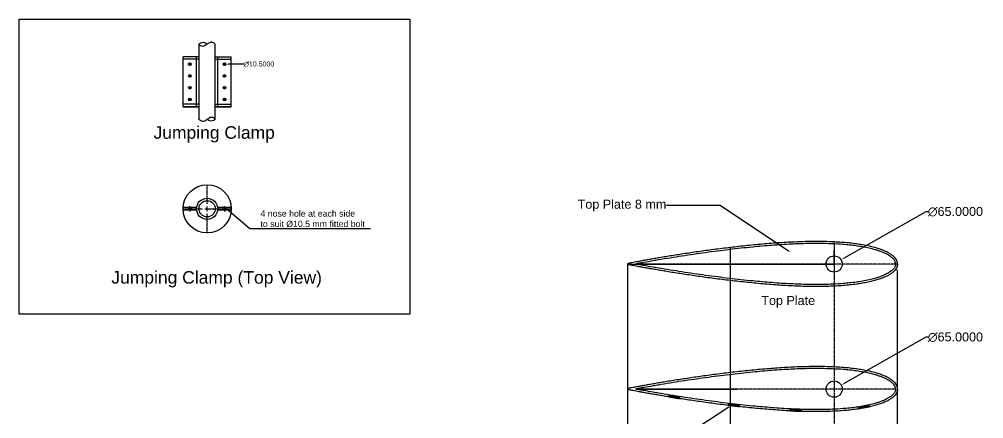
# Model space of a CAD drawing. Header units: millimetres. Extents: x 3739 to 12124, y 1417 to 5764.
# Drawn here: x 8267 to 12124, y 4167 to 5764 of the extents above; entities that cross this region are included whole.
import ezdxf
from ezdxf import colors
from ezdxf.entities.mleader import LeaderData, LeaderLine
from ezdxf.math import Vec2, Vec3

# ---------------------------------------------------------------- set-up
doc = ezdxf.new("R2010")
doc.units = ezdxf.units.MM
doc.header["$MEASUREMENT"] = 0
doc.linetypes.add('CENTER2', pattern=[1.125, 0.75, -0.125, 0.125, -0.125])
doc.styles.get("Standard").update_dxf_attribs({"font": 'arial.ttf'})
doc.dimstyles.get("Standard").update_dxf_attribs({"dimtxt": 10, "dimasz": 10, "dimexe": 0.18, "dimexo": 0.0625, "dimgap": 0.09, "dimtad": 0, "dimtih": 1, "dimtoh": 1, "dimdec": 4, "dimzin": 0, "dimdsep": 46, "dimtxsty": 'Standard', "dimcen": 0.09, "dimadec": 0, "dimazin": 0, "dimtfac": 1, "dimtdec": 4, "dimtofl": 0, "dimtmove": 0, "dimatfit": 3, "dimfxl": 1, "dimtolj": 1, "dimtzin": 0, "dimarcsym": 0})

# ---------------------------------------------------------------- blocks, each defined once
blk = doc.blocks.new('*D11')
at = {"color": 0, "lineweight": -2, "transparency": 16777216}
for p, q in [((11892.6, 4493), (11562.9, 4306.4)), ((11902.6, 4493), (11892.6, 4493)), ((11525.8, 4285.5), (11526, 4285.5)), ((11525.9, 4285.4), (11525.9, 4285.6))]:
    blk.add_line(p, q, dxfattribs=at)
at = {"color": 0, "transparency": 16777216}
blk.add_solid([(11562.1, 4307.9), (11563.7, 4305), (11554.2, 4301.5)], dxfattribs=at)
at = {"layer": 'Defpoints', "color": 0, "transparency": 16777216}
for p in [(11554.2, 4301.5), (11497.6, 4269.5)]:
    blk.add_point(p, dxfattribs=at)
at = {"color": 0, "transparency": 16777216, "insert": (12010.9, 4493), "char_height": 36, "attachment_point": 5}
blk.add_mtext('\\A1;∅65.0000', dxfattribs=at)
blk = doc.blocks.new('*U28')
at = {"color": 0, "linetype": 'CENTER2', "transparency": 16777216}
for p, q in [((-5.37, 0), (-1.05, 0)), ((0, 1.05), (0, 5.37)), ((1.05, 0), (5.37, 0)), ((0, -5.37), (0, -1.05))]:
    blk.add_line(p, q, dxfattribs=at)
at = {"color": 0, "linetype": 'Continuous', "transparency": 16777216}
for p, q in [((-0.525, 0), (0.525, 0)), ((0, -0.525), (0, 0.525))]:
    blk.add_line(p, q, dxfattribs=at)
blk = doc.blocks.new('*U29')
at = {"color": 0, "linetype": 'CENTER2', "transparency": 16777216}
for p, q in [((-5.37, 0), (-1.05, 0)), ((0, 1.05), (0, 5.37)), ((1.05, 0), (5.37, 0)), ((0, -5.37), (0, -1.05))]:
    blk.add_line(p, q, dxfattribs=at)
at = {"color": 0, "linetype": 'Continuous', "transparency": 16777216}
for p, q in [((-0.525, 0), (0.525, 0)), ((0, -0.525), (0, 0.525))]:
    blk.add_line(p, q, dxfattribs=at)
blk = doc.blocks.new('*U30')
at = {"color": 0, "linetype": 'CENTER2', "transparency": 16777216}
for p, q in [((-5.37, 0), (-1.05, 0)), ((0, 1.05), (0, 5.37)), ((1.05, 0), (5.37, 0)), ((0, -5.37), (0, -1.05))]:
    blk.add_line(p, q, dxfattribs=at)
at = {"color": 0, "linetype": 'Continuous', "transparency": 16777216}
for p, q in [((-0.525, 0), (0.525, 0)), ((0, -0.525), (0, 0.525))]:
    blk.add_line(p, q, dxfattribs=at)
blk = doc.blocks.new('*U31')
at = {"color": 0, "linetype": 'CENTER2', "transparency": 16777216}
for p, q in [((-5.37, 0), (-1.05, 0)), ((0, 1.05), (0, 5.37)), ((1.05, 0), (5.37, 0)), ((0, -5.37), (0, -1.05))]:
    blk.add_line(p, q, dxfattribs=at)
at = {"color": 0, "linetype": 'Continuous', "transparency": 16777216}
for p, q in [((-0.525, 0), (0.525, 0)), ((0, -0.525), (0, 0.525))]:
    blk.add_line(p, q, dxfattribs=at)
blk = doc.blocks.new('*U32')
at = {"color": 0, "linetype": 'CENTER2', "transparency": 16777216}
for p, q in [((-5.37, 0), (-1.05, 0)), ((0, 1.05), (0, 5.37)), ((1.05, 0), (5.37, 0)), ((0, -5.37), (0, -1.05))]:
    blk.add_line(p, q, dxfattribs=at)
at = {"color": 0, "linetype": 'Continuous', "transparency": 16777216}
for p, q in [((-0.525, 0), (0.525, 0)), ((0, -0.525), (0, 0.525))]:
    blk.add_line(p, q, dxfattribs=at)
blk = doc.blocks.new('*U33')
at = {"color": 0, "linetype": 'CENTER2', "transparency": 16777216}
for p, q in [((-5.37, 0), (-1.05, 0)), ((0, 1.05), (0, 5.37)), ((1.05, 0), (5.37, 0)), ((0, -5.37), (0, -1.05))]:
    blk.add_line(p, q, dxfattribs=at)
at = {"color": 0, "linetype": 'Continuous', "transparency": 16777216}
for p, q in [((-0.525, 0), (0.525, 0)), ((0, -0.525), (0, 0.525))]:
    blk.add_line(p, q, dxfattribs=at)
blk = doc.blocks.new('*U34')
at = {"color": 0, "linetype": 'CENTER2', "transparency": 16777216}
for p, q in [((-5.37, 0), (-1.05, 0)), ((0, 1.05), (0, 5.37)), ((1.05, 0), (5.37, 0)), ((0, -5.37), (0, -1.05))]:
    blk.add_line(p, q, dxfattribs=at)
at = {"color": 0, "linetype": 'Continuous', "transparency": 16777216}
for p, q in [((-0.525, 0), (0.525, 0)), ((0, -0.525), (0, 0.525))]:
    blk.add_line(p, q, dxfattribs=at)
blk = doc.blocks.new('*U35')
at = {"color": 0, "linetype": 'CENTER2', "transparency": 16777216}
for p, q in [((-5.37, 0), (-1.05, 0)), ((0, 1.05), (0, 5.37)), ((1.05, 0), (5.37, 0)), ((0, -5.37), (0, -1.05))]:
    blk.add_line(p, q, dxfattribs=at)
at = {"color": 0, "linetype": 'Continuous', "transparency": 16777216}
for p, q in [((-0.525, 0), (0.525, 0)), ((0, -0.525), (0, 0.525))]:
    blk.add_line(p, q, dxfattribs=at)
blk = doc.blocks.new('*D36')
at = {"color": 0, "lineweight": -2, "transparency": 16777216}
for p, q in [((9087.4, 5584.5), (9087.6, 5584.5)), ((9087.5, 5584.4), (9087.5, 5584.6)), ((9164.7, 5584.7), (9102.7, 5584.5))]:
    blk.add_line(p, q, dxfattribs=at)
at = {"color": 0, "transparency": 16777216}
blk.add_solid([(9102.7, 5586.2), (9102.8, 5582.9), (9092.7, 5584.5)], dxfattribs=at)
at = {"layer": 'Defpoints', "color": 0, "transparency": 16777216}
for p in [(9082.2, 5584.5), (9092.7, 5584.5)]:
    blk.add_point(p, dxfattribs=at)
at = {"color": 0, "transparency": 16777216, "insert": (9224.9, 5584.7), "char_height": 20, "attachment_point": 5}
blk.add_mtext('\\A1;∅10.5000', dxfattribs=at)
blk = doc.blocks.new('*U71')
at = {"color": 0, "linetype": 'CENTER2', "transparency": 16777216}
for p, q in [((0, 19.3), (0, 96.7)), ((-96.7, 0), (-19.3, 0)), ((19.3, 0), (96.7, 0)), ((0, -96.7), (0, -19.3))]:
    blk.add_line(p, q, dxfattribs=at)
at = {"color": 0, "linetype": 'Continuous', "transparency": 16777216}
for p, q in [((-9.7, 0), (9.7, 0)), ((0, -9.7), (0, 9.7))]:
    blk.add_line(p, q, dxfattribs=at)
blk = doc.blocks.new('*U72')
at = {"color": 0, "linetype": 'CENTER2', "transparency": 16777216}
blk.add_line((0, 5.12), (0, -5.12), dxfattribs=at)
blk = doc.blocks.new('*U73')
at = {"color": 0, "linetype": 'CENTER2', "transparency": 16777216}
blk.add_line((0, 5.12), (0, -5.12), dxfattribs=at)
blk = doc.blocks.new('_ClosedBlank')
at = {"color": 0, "linetype": 'ByBlock', "lineweight": -2}
for p, q in [((-1, 0.17), (0, 0)), ((-1, 0.17), (-1, -0.17)), ((0, 0), (-1, -0.17))]:
    blk.add_line(p, q, dxfattribs=at)
blk = doc.blocks.new('*D80')
at = {"color": 0, "lineweight": -2, "transparency": 16777216}
for p, q in [((11892.6, 4994.6), (11562.9, 4808)), ((11902.6, 4994.6), (11892.6, 4994.6)), ((11525.8, 4787.1), (11526, 4787.1)), ((11525.9, 4787), (11525.9, 4787.2))]:
    blk.add_line(p, q, dxfattribs=at)
at = {"color": 0, "transparency": 16777216}
blk.add_solid([(11562.1, 4809.5), (11563.7, 4806.6), (11554.2, 4803.1)], dxfattribs=at)
at = {"layer": 'Defpoints', "color": 0, "transparency": 16777216}
for p in [(11554.2, 4803.1), (11497.6, 4771.1)]:
    blk.add_point(p, dxfattribs=at)
at = {"color": 0, "transparency": 16777216, "insert": (12010.9, 4994.6), "char_height": 36, "attachment_point": 5}
blk.add_mtext('\\A1;∅65.0000', dxfattribs=at)

msp = doc.modelspace()

# ---------------------------------------------------------------- hatches: boundary and pattern name
h = msp.add_hatch()
h.set_pattern_fill('ANSI31', color=256, angle=-9.70938847)
h.set_pattern_definition([(35.2906115, (9870.28622, 2515.56122), (-0.0722154856, 0.102029033), [])])
h.paths.add_polyline_path([(10908.75705, 4254.27866), (10864.40164, 4261.86795), (10863.75308, 4258.0775), (10908.1085, 4250.48821)])
h.paths.add_polyline_path([(10908.1085, 4250.48821), (10863.75308, 4258.0775), (10863.22108, 4254.96821), (10907.57649, 4247.37892)])
h = msp.add_hatch()
h.set_pattern_fill('ANSI31', color=256, angle=-7.11054602)
h.set_pattern_definition([(37.889454, (10189.27974, 2438.50373), (-0.0767674936, 0.098649642), [])])
h.paths.add_polyline_path([(11147.84416, 4222.52005), (11103.19025, 4228.09033), (11102.71423, 4224.27438), (11147.36814, 4218.70409)])
h.paths.add_polyline_path([(11147.36814, 4218.70409), (11102.71423, 4224.27438), (11102.32376, 4221.14417), (11146.97767, 4215.57388)])
h = msp.add_hatch()
h.set_pattern_fill('ANSI31', color=256, angle=-2.91183425)
h.set_pattern_definition([(42.088166, (10569.51524, 2354.17533), (-0.083784169, 0.0927642874), [])])
h.paths.add_polyline_path([(11394.88886, 4203.5856), (11349.94696, 4205.87157), (11349.75161, 4202.031), (11394.69351, 4199.74504)])
h.paths.add_polyline_path([(11394.69351, 4199.74504), (11349.75161, 4202.031), (11349.59137, 4198.88061), (11394.53326, 4196.59464)])
h = msp.add_hatch()
h.set_pattern_fill('ANSI31', color=256, angle=9.87797813)
h.set_pattern_definition([(54.877978, (11272.25601, 2235.2143), (-0.1022410814, 0.0719149586), [])])
h.paths.add_polyline_path([(11667.73766, 4221.45553), (11623.40477, 4213.73576), (11624.06448, 4209.94723), (11668.39737, 4217.66701)])
h.paths.add_polyline_path([(11668.39737, 4217.66701), (11624.06448, 4209.94723), (11624.60563, 4206.83953), (11668.93852, 4214.5593)])

# ---------------------------------------------------------------- linework, layer by layer
for p, q in [((8985.4195, 5614.49801), (8985.4195, 5665.65172)), ((9050.4195, 5614.49801), (9050.46416, 5664.70492)), ((8921.47953, 5414.49801), (8921.47953, 5614.49801)), ((8985.4195, 5614.49801), (8921.47953, 5614.49801)), ((8985.52897, 5604.49801), (8921.47953, 5604.49801)), ((8975.63845, 5414.49801), (8975.63845, 5614.49801)), ((8985.52897, 5517.38642), (8985.4195, 5614.49801)), ((9050.4195, 5364.49801), (9050.4195, 5614.49801)), ((9050.4195, 5614.49801), (9114.57842, 5614.49801)), ((9050.52897, 5604.49801), (9114.57842, 5604.49801)), ((9060.4195, 5414.49801), (9060.4195, 5614.49801)), ((9114.57842, 5414.49801), (9114.57842, 5614.49801)), ((8985.52897, 5363.72491), (8985.52897, 5517.38642)), ((8985.52897, 5424.49801), (8921.47953, 5424.49801)), ((8921.47953, 5414.49801), (8983.02897, 5414.49801)), ((8985.52897, 5414.49801), (8921.47953, 5414.49801)), ((9050.52897, 5424.49801), (9114.57842, 5424.49801)), ((9050.52897, 5414.49801), (9114.57842, 5414.49801)), ((9114.57842, 5414.49801), (9053.02897, 5414.49801)), ((8975.71464, 5011.25944), (8921.47953, 5011.25944)), ((8975.71464, 5001.25944), (8921.47953, 5001.25944)), ((8943.18899, 5011.25944), (8943.18899, 5001.25944)), ((8953.80899, 5011.25944), (8953.80899, 5001.25944)), ((9018.02897, 5006.25944), (9114.57842, 5006.25944)), ((9114.57842, 5011.25944), (9060.12436, 5011.25944)), ((9114.57842, 5001.25944), (9060.12436, 5001.25944)), ((9082.24896, 5011.25944), (9082.24896, 5001.25944)), ((9092.86896, 5011.25944), (9092.86896, 5001.25944)), ((11112.68042, 2789.7478), (11111.45416, 4851.64813)), ((11525.88542, 4785.51396), (11525.88542, 4841.26472)), ((10699.38542, 4785.51396), (10699.38542, 2845.51396)), ((10699.38542, 4785.51396), (11525.97542, 4785.51396)), ((11778.38163, 4761.73132), (11778.38163, 2853.51396)), ((10732.07622, 4285.51396), (10891.38542, 4285.51396)), ((10732.07622, 4285.51396), (11138.38542, 4285.51396))]:
    msp.add_line(p, q)
at = {"linetype": 'CENTER2'}
for p, q in [((8948.49899, 5011.37944), (8948.49899, 5016.38001)), ((9087.55896, 5011.37944), (9087.55896, 5016.38001)), ((8948.49899, 5001.13944), (8948.49899, 4996.13887)), ((9087.55896, 5001.13944), (9087.55896, 4996.13887)), ((11525.88542, 4873.95248), (11525.88542, 2757.3046)), ((11778.38163, 4785.51396), (10732.07622, 4785.51396)), ((11771.36176, 4285.51396), (10732.07622, 4285.51396))]:
    msp.add_line(p, q, dxfattribs=at)
msp.add_lwpolyline([(8266.52484, 5764.00922), (9829.19233, 5764.00922), (9829.19233, 4585.42318), (8266.52484, 4585.42318)], close=True)
for centre, radius in [((8948.55899, 5584.49801), 5.25), ((9087.49896, 5584.49801), 5.25), ((8948.55899, 5537.49801), 5.25), ((9087.49896, 5537.49801), 5.25), ((8948.55899, 5490.49801), 5.25), ((9087.49896, 5490.49801), 5.25), ((8948.55899, 5443.49801), 5.25), ((9087.49896, 5443.49801), 5.25), ((9018.02897, 5006.25944), 96.54944), ((9017.9195, 5006.25944), 42.5), ((9017.9195, 5006.25944), 32.5), ((11525.88542, 4785.51396), 32.5), ((11525.88542, 4285.51396), 32.5)]:
    msp.add_circle(centre, radius)
for points, knots in [([(9050.52897, 5664.63399), (9047.26928, 5668.21253), (9036.44481, 5676.26623), (9017.28985, 5665.42496), (9003.41182, 5651.27308), (8976.30998, 5665.30565), (9003.56343, 5675.50236), (9013.25595, 5668.16457), (9017.9195, 5664.63399)], [0, 0, 0, 0, 24.4210165247, 54.960776721, 83.466034449, 111.1184398585, 139.3514982267, 165.5330861016, 165.5330861016, 165.5330861016, 165.5330861016]), ([(8985.31002, 5364.49801), (8988.56972, 5360.91947), (8999.39419, 5352.86578), (9018.54915, 5363.70704), (9032.42718, 5377.85892), (9059.52902, 5363.82635), (9032.27556, 5353.62964), (9022.58305, 5360.96743), (9017.9195, 5364.49801)], [0, 0, 0, 0, 24.4210165247, 54.960776721, 83.466034449, 111.1184398585, 139.3514982267, 165.5330861016, 165.5330861016, 165.5330861016, 165.5330861016]), ([(11771.40882, 4784.90246), (11771.36383, 4785.48935), (11771.32017, 4786.05807), (11771.1824, 4787.70696), (11771.08073, 4788.72966), (11770.87688, 4790.19217), (11770.79506, 4790.68974), (11770.63548, 4791.50351), (11770.5634, 4791.82954), (11770.40451, 4792.46604), (11770.31501, 4792.78774), (11770.01676, 4793.76221), (11769.77816, 4794.42438), (11768.76197, 4796.89671), (11767.74764, 4798.77078), (11765.43253, 4802.3347), (11764.11539, 4804.048), (11761.20712, 4807.34213), (11759.61303, 4808.92691), (11756.84037, 4811.41496), (11755.72728, 4812.35346), (11753.44318, 4814.17648), (11752.26986, 4815.06256), (11748.66694, 4817.65156), (11746.15375, 4819.28739), (11740.98484, 4822.39173), (11738.3234, 4823.86216), (11732.88943, 4826.66658), (11730.12212, 4827.99726), (11723.42685, 4831.02353), (11719.46185, 4832.66497), (11711.43177, 4835.75116), (11707.36169, 4837.19725), (11699.14897, 4839.92541), (11695.00546, 4841.20648), (11682.48573, 4844.83826), (11674.02945, 4846.97708), (11656.98465, 4850.81948), (11648.39514, 4852.52148), (11631.13293, 4855.57243), (11622.45861, 4856.92043), (11605.05431, 4859.32125), (11596.32298, 4860.37417), (11578.82373, 4862.22811), (11570.05481, 4863.02864), (11547.14303, 4864.83168), (11532.97896, 4865.66313), (11507.82405, 4866.72681), (11496.83609, 4867.05143), (11474.84726, 4867.47298), (11463.85079, 4867.56786), (11441.85539, 4867.52946), (11430.84887, 4867.39805), (11408.83309, 4866.96637), (11397.82666, 4866.66262), (11375.81577, 4865.88725), (11364.81045, 4865.41662), (11328.14696, 4863.60707), (11302.49661, 4861.9464), (11251.22906, 4858.01531), (11225.61197, 4855.74239), (11168.73346, 4850.14697), (11137.48283, 4846.7061), (11074.65007, 4839.19602), (11043.0693, 4835.1178), (10979.97457, 4826.44593), (10948.46007, 4821.85285), (10885.50849, 4812.17299), (10854.07091, 4807.08479), (10815.62995, 4800.53717), (10808.58323, 4799.3232), (10789.11674, 4795.9298), (10776.70312, 4793.72349), (10758.69813, 4790.45393), (10753.09827, 4789.42917), (10743.65247, 4787.68396), (10739.80607, 4786.96622), (10734.65981, 4785.9995), (10733.36844, 4785.75667), (10732.07622, 4785.51396)], [0, 0, 0, 0, 1.7554776857, 1.7554776857, 5.2664330571, 5.2664330571, 7.2246459749, 7.2246459749, 8.6479017355, 8.6479017355, 10.0711574962, 10.0711574962, 12.9176690175, 12.9176690175, 20.5666794529, 20.5666794529, 28.2156898883, 28.2156898883, 35.8647003237, 35.8647003237, 40.6758580797, 40.6758580797, 45.4870158357, 45.4870158357, 55.1093313477, 55.1093313477, 64.7316468596, 64.7316468596, 74.3539623716, 74.3539623716, 87.6678653173, 87.6678653173, 100.981768263, 100.981768263, 114.2956712087, 114.2956712087, 140.9234771001, 140.9234771001, 167.5512829915, 167.5512829915, 194.1790888829, 194.1790888829, 220.8068947743, 220.8068947743, 247.4347006656, 247.4347006656, 290.2759978185, 290.2759978185, 323.4331023157, 323.4331023157, 356.590206813, 356.590206813, 389.7473113102, 389.7473113102, 422.9044158075, 422.9044158075, 456.0615203048, 456.0615203048, 533.380354074, 533.380354074, 610.6991878432, 610.6991878432, 705.1772797366, 705.1772797366, 800.8411539317, 800.8411539317, 896.5050281268, 896.5050281268, 992.1689023218, 992.1689023218, 1013.65226365, 1013.65226365, 1051.5351520433, 1051.5351520433, 1068.6307923981, 1068.6307923981, 1080.4076061531, 1080.4076061531, 1084.3490002034, 1084.3490002034, 1084.3490002034, 1084.3490002034]), ([(11771.40882, 4786.12546), (11771.36383, 4785.53857), (11771.32017, 4784.96985), (11771.1824, 4783.32096), (11771.08073, 4782.29826), (11770.87688, 4780.83575), (11770.79506, 4780.33818), (11770.63548, 4779.52441), (11770.5634, 4779.19838), (11770.40451, 4778.56188), (11770.31501, 4778.24018), (11770.01676, 4777.26571), (11769.77816, 4776.60354), (11768.76197, 4774.13121), (11767.74764, 4772.25714), (11765.43253, 4768.69322), (11764.11539, 4766.97992), (11761.20712, 4763.68579), (11759.61303, 4762.10101), (11756.84037, 4759.61296), (11755.72729, 4758.67446), (11753.44318, 4756.85144), (11752.26986, 4755.96536), (11748.66694, 4753.37636), (11746.15375, 4751.74053), (11740.98484, 4748.63619), (11738.32339, 4747.16577), (11732.88943, 4744.36134), (11730.12212, 4743.03066), (11723.42685, 4740.00439), (11719.46185, 4738.36295), (11711.43177, 4735.27676), (11707.36169, 4733.83067), (11699.14897, 4731.10251), (11695.00546, 4729.82144), (11682.48573, 4726.18966), (11674.02945, 4724.05084), (11656.98465, 4720.20844), (11648.39514, 4718.50644), (11631.13293, 4715.45549), (11622.45861, 4714.10749), (11605.05431, 4711.70667), (11596.32298, 4710.65375), (11578.82373, 4708.79981), (11570.05481, 4707.99928), (11547.14303, 4706.19624), (11532.97896, 4705.36479), (11507.82404, 4704.30111), (11496.83609, 4703.97649), (11474.84726, 4703.55494), (11463.85079, 4703.46006), (11441.85539, 4703.49846), (11430.84887, 4703.62987), (11408.83309, 4704.06155), (11397.82666, 4704.3653), (11375.81577, 4705.14067), (11364.81045, 4705.6113), (11328.14696, 4707.42085), (11302.49661, 4709.08152), (11251.22906, 4713.01261), (11225.61197, 4715.28553), (11168.73345, 4720.88095), (11137.48282, 4724.32182), (11074.65007, 4731.83191), (11043.06929, 4735.91013), (10979.97456, 4744.58199), (10948.46007, 4749.17507), (10885.50848, 4758.85493), (10854.07091, 4763.94313), (10815.62995, 4770.49075), (10808.58323, 4771.70472), (10789.11674, 4775.09812), (10776.70312, 4777.30444), (10758.69813, 4780.57399), (10753.09827, 4781.59875), (10743.65247, 4783.34396), (10739.80607, 4784.0617), (10734.65981, 4785.02842), (10733.36844, 4785.27125), (10732.07622, 4785.51396)], [0, 0, 0, 0, 1.7554776857, 1.7554776857, 5.2664330571, 5.2664330571, 7.2246459749, 7.2246459749, 8.6479017155, 8.6479017155, 10.0711574561, 10.0711574561, 12.9176689373, 12.9176689373, 20.566679288, 20.566679288, 28.2156896388, 28.2156896388, 35.8646999896, 35.8646999896, 40.6758578491, 40.6758578491, 45.4870157087, 45.4870157087, 55.1093314278, 55.1093314278, 64.7316471469, 64.7316471469, 74.353962866, 74.353962866, 87.6678660428, 87.6678660428, 100.9817692197, 100.9817692197, 114.2956723966, 114.2956723966, 140.9234787503, 140.9234787503, 167.551285104, 167.551285104, 194.1790914577, 194.1790914577, 220.8068978114, 220.8068978114, 247.4347041652, 247.4347041652, 290.2760006628, 290.2760006628, 323.4331040944, 323.4331040944, 356.590207526, 356.590207526, 389.7473109575, 389.7473109575, 422.9044143891, 422.9044143891, 456.0615178207, 456.0615178207, 533.3803544165, 533.3803544165, 610.6991910124, 610.6991910124, 705.177283297, 705.177283297, 800.8411571877, 800.8411571877, 896.5050310784, 896.5050310784, 992.168904969, 992.168904969, 1013.6522659354, 1013.6522659354, 1051.5351534743, 1051.5351534743, 1068.6307924726, 1068.6307924726, 1080.407606191, 1080.407606191, 1084.3490002034, 1084.3490002034, 1084.3490002034, 1084.3490002034]), ([(11771.40882, 4284.90246), (11771.36383, 4285.48935), (11771.32017, 4286.05807), (11771.1824, 4287.70696), (11771.08073, 4288.72966), (11770.87688, 4290.19217), (11770.79506, 4290.68974), (11770.63548, 4291.50351), (11770.5634, 4291.82954), (11770.40451, 4292.46604), (11770.31501, 4292.78774), (11770.01676, 4293.76221), (11769.77816, 4294.42438), (11768.76197, 4296.89671), (11767.74764, 4298.77078), (11765.43253, 4302.3347), (11764.11539, 4304.048), (11761.20712, 4307.34213), (11759.61303, 4308.92691), (11756.84037, 4311.41496), (11755.72728, 4312.35346), (11753.44318, 4314.17648), (11752.26986, 4315.06256), (11748.66694, 4317.65156), (11746.15375, 4319.28739), (11740.98484, 4322.39173), (11738.3234, 4323.86216), (11732.88943, 4326.66658), (11730.12212, 4327.99726), (11723.42685, 4331.02353), (11719.46185, 4332.66497), (11711.43177, 4335.75116), (11707.36169, 4337.19725), (11699.14897, 4339.92541), (11695.00546, 4341.20648), (11682.48573, 4344.83826), (11674.02945, 4346.97708), (11656.98465, 4350.81948), (11648.39514, 4352.52148), (11631.13293, 4355.57243), (11622.45861, 4356.92043), (11605.05431, 4359.32125), (11596.32298, 4360.37417), (11578.82373, 4362.22811), (11570.05481, 4363.02864), (11547.14303, 4364.83168), (11532.97896, 4365.66313), (11507.82405, 4366.72681), (11496.83609, 4367.05143), (11474.84726, 4367.47298), (11463.85079, 4367.56786), (11441.85539, 4367.52946), (11430.84887, 4367.39805), (11408.83309, 4366.96637), (11397.82666, 4366.66262), (11375.81577, 4365.88725), (11364.81045, 4365.41662), (11328.14696, 4363.60707), (11302.49661, 4361.9464), (11251.22906, 4358.01531), (11225.61197, 4355.74239), (11168.73346, 4350.14697), (11137.48283, 4346.7061), (11074.65007, 4339.19602), (11043.0693, 4335.1178), (10979.97457, 4326.44593), (10948.46007, 4321.85285), (10885.50849, 4312.17299), (10854.07091, 4307.08479), (10815.62995, 4300.53717), (10808.58323, 4299.3232), (10789.11674, 4295.9298), (10776.70312, 4293.72349), (10758.69813, 4290.45393), (10753.09827, 4289.42917), (10743.65247, 4287.68396), (10739.80607, 4286.96622), (10734.65981, 4285.9995), (10733.36844, 4285.75667), (10732.07622, 4285.51396)], [0, 0, 0, 0, 1.7554776857, 1.7554776857, 5.2664330571, 5.2664330571, 7.2246459749, 7.2246459749, 8.6479017355, 8.6479017355, 10.0711574962, 10.0711574962, 12.9176690175, 12.9176690175, 20.5666794529, 20.5666794529, 28.2156898883, 28.2156898883, 35.8647003237, 35.8647003237, 40.6758580797, 40.6758580797, 45.4870158357, 45.4870158357, 55.1093313477, 55.1093313477, 64.7316468596, 64.7316468596, 74.3539623716, 74.3539623716, 87.6678653173, 87.6678653173, 100.981768263, 100.981768263, 114.2956712087, 114.2956712087, 140.9234771001, 140.9234771001, 167.5512829915, 167.5512829915, 194.1790888829, 194.1790888829, 220.8068947743, 220.8068947743, 247.4347006656, 247.4347006656, 290.2759978185, 290.2759978185, 323.4331023157, 323.4331023157, 356.590206813, 356.590206813, 389.7473113102, 389.7473113102, 422.9044158075, 422.9044158075, 456.0615203048, 456.0615203048, 533.380354074, 533.380354074, 610.6991878432, 610.6991878432, 705.1772797366, 705.1772797366, 800.8411539317, 800.8411539317, 896.5050281268, 896.5050281268, 992.1689023218, 992.1689023218, 1013.65226365, 1013.65226365, 1051.5351520433, 1051.5351520433, 1068.6307923981, 1068.6307923981, 1080.4076061531, 1080.4076061531, 1084.3490002034, 1084.3490002034, 1084.3490002034, 1084.3490002034]), ([(11771.40882, 4286.12546), (11771.36383, 4285.53857), (11771.32017, 4284.96985), (11771.1824, 4283.32096), (11771.08073, 4282.29826), (11770.87688, 4280.83575), (11770.79506, 4280.33818), (11770.63548, 4279.52441), (11770.5634, 4279.19838), (11770.40451, 4278.56188), (11770.31501, 4278.24018), (11770.01676, 4277.26571), (11769.77816, 4276.60354), (11768.76197, 4274.13121), (11767.74764, 4272.25714), (11765.43253, 4268.69322), (11764.11539, 4266.97992), (11761.20712, 4263.68579), (11759.61303, 4262.10101), (11756.84037, 4259.61296), (11755.72729, 4258.67446), (11753.44318, 4256.85144), (11752.26986, 4255.96536), (11748.66694, 4253.37636), (11746.15375, 4251.74053), (11740.98484, 4248.63619), (11738.32339, 4247.16577), (11732.88943, 4244.36134), (11730.12212, 4243.03066), (11723.42685, 4240.00439), (11719.46185, 4238.36295), (11711.43177, 4235.27676), (11707.36169, 4233.83067), (11699.14897, 4231.10251), (11695.00546, 4229.82144), (11682.48573, 4226.18966), (11674.02945, 4224.05084), (11656.98465, 4220.20844), (11648.39514, 4218.50644), (11631.13293, 4215.45549), (11622.45861, 4214.10749), (11605.05431, 4211.70667), (11596.32298, 4210.65375), (11578.82373, 4208.79981), (11570.05481, 4207.99928), (11547.14303, 4206.19624), (11532.97896, 4205.36479), (11507.82404, 4204.30111), (11496.83609, 4203.97649), (11474.84726, 4203.55494), (11463.85079, 4203.46006), (11441.85539, 4203.49846), (11430.84887, 4203.62987), (11408.83309, 4204.06155), (11397.82666, 4204.3653), (11375.81577, 4205.14067), (11364.81045, 4205.6113), (11328.14696, 4207.42085), (11302.49661, 4209.08152), (11251.22906, 4213.01261), (11225.61197, 4215.28553), (11168.73345, 4220.88095), (11137.48282, 4224.32182), (11074.65007, 4231.83191), (11043.06929, 4235.91013), (10979.97456, 4244.58199), (10948.46007, 4249.17507), (10885.50848, 4258.85493), (10854.07091, 4263.94313), (10815.62995, 4270.49075), (10808.58323, 4271.70472), (10789.11674, 4275.09812), (10776.70312, 4277.30444), (10758.69813, 4280.57399), (10753.09827, 4281.59875), (10743.65247, 4283.34396), (10739.80607, 4284.0617), (10734.65981, 4285.02842), (10733.36844, 4285.27125), (10732.07622, 4285.51396)], [0, 0, 0, 0, 1.7554776857, 1.7554776857, 5.2664330571, 5.2664330571, 7.2246459749, 7.2246459749, 8.6479017155, 8.6479017155, 10.0711574561, 10.0711574561, 12.9176689373, 12.9176689373, 20.566679288, 20.566679288, 28.2156896388, 28.2156896388, 35.8646999896, 35.8646999896, 40.6758578491, 40.6758578491, 45.4870157087, 45.4870157087, 55.1093314278, 55.1093314278, 64.7316471469, 64.7316471469, 74.353962866, 74.353962866, 87.6678660428, 87.6678660428, 100.9817692197, 100.9817692197, 114.2956723966, 114.2956723966, 140.9234787503, 140.9234787503, 167.551285104, 167.551285104, 194.1790914577, 194.1790914577, 220.8068978114, 220.8068978114, 247.4347041652, 247.4347041652, 290.2760006628, 290.2760006628, 323.4331040944, 323.4331040944, 356.590207526, 356.590207526, 389.7473109575, 389.7473109575, 422.9044143891, 422.9044143891, 456.0615178207, 456.0615178207, 533.3803544165, 533.3803544165, 610.6991910124, 610.6991910124, 705.177283297, 705.177283297, 800.8411571877, 800.8411571877, 896.5050310784, 896.5050310784, 992.168904969, 992.168904969, 1013.6522659354, 1013.6522659354, 1051.5351534743, 1051.5351534743, 1068.6307924726, 1068.6307924726, 1080.407606191, 1080.407606191, 1084.3490002034, 1084.3490002034, 1084.3490002034, 1084.3490002034])]:
    msp.add_open_spline(points, degree=3, knots=knots)
for points in [[(11779.38542, 4785.51396), (11778.27626, 4793.96196), (11774.95202, 4802.16296), (11769.42782, 4810.09996), (11761.72418, 4817.74596), (11751.87566, 4825.07096), (11739.92006, 4832.03896), (11725.90814, 4838.61296), (11709.89714, 4844.75296), (11691.95294, 4850.41996), (11672.14898, 4855.57596), (11650.56626, 4860.18696), (11627.29442, 4864.22296), (11602.42742, 4867.65996), (11576.07002, 4870.48196), (11548.32806, 4872.67796), (11519.3171, 4874.24796), (11489.15594, 4875.19696), (11454.29313, 4875.55053), (11425.88306, 4875.29296), (11393.03054, 4874.48896), (11359.54622, 4873.15896), (11325.56942, 4871.33896), (11291.23838, 4869.07096), (11256.6935, 4866.39896), (11187.53246, 4860.01796), (11153.20142, 4856.40196), (11119.22462, 4852.56096), (11085.7403, 4848.53996), (11052.88778, 4844.37996), (11020.80206, 4840.12296), (10989.6149, 4835.80796), (10959.45374, 4831.47396), (10930.44278, 4827.15796), (10902.70082, 4822.89596), (10876.34342, 4818.72396), (10851.47642, 4814.67696), (10828.20458, 4810.78996), (10806.62186, 4807.09796), (10786.8179, 4803.63296), (10768.8737, 4800.42896), (10752.8627, 4797.51596), (10738.85078, 4794.92496), (10726.89518, 4792.68196), (10717.04666, 4790.81096), (10709.34302, 4789.33396), (10703.81882, 4788.26596), (10700.49458, 4786.74726), (10699.38542, 4785.51396)], [(11779.38542, 4785.51396), (11778.27626, 4777.06596), (11774.95202, 4768.86496), (11769.42782, 4760.92796), (11761.72418, 4753.28196), (11751.87566, 4745.95696), (11739.92006, 4738.98896), (11725.90814, 4732.41496), (11709.89714, 4726.27496), (11691.95294, 4720.60796), (11672.14898, 4715.45196), (11650.56626, 4710.84096), (11627.29442, 4706.80496), (11602.42742, 4703.36796), (11576.07002, 4700.54596), (11548.32806, 4698.34996), (11519.3171, 4696.77996), (11489.15594, 4695.83096), (11454.29313, 4695.47739), (11425.88306, 4695.73496), (11393.03054, 4696.53896), (11359.54622, 4697.86896), (11325.56942, 4699.68896), (11291.23838, 4701.95696), (11256.6935, 4704.62896), (11187.53246, 4711.00996), (11153.20142, 4714.62596), (11119.22462, 4718.46696), (11085.7403, 4722.48796), (11052.88778, 4726.64796), (11020.80206, 4730.90496), (10989.6149, 4735.21996), (10959.45374, 4739.55396), (10930.44278, 4743.86996), (10902.70082, 4748.13196), (10876.34342, 4752.30396), (10851.47642, 4756.35096), (10828.20458, 4760.23796), (10806.62186, 4763.92996), (10786.8179, 4767.39496), (10768.8737, 4770.59896), (10752.8627, 4773.51196), (10738.85078, 4776.10296), (10726.89518, 4778.34596), (10717.04666, 4780.21696), (10709.34302, 4781.69396), (10703.81882, 4782.76196), (10700.49458, 4784.28066), (10699.38542, 4785.51396)], [(11779.38542, 4285.51396), (11778.27626, 4293.96196), (11774.95202, 4302.16296), (11769.42782, 4310.09996), (11761.72418, 4317.74596), (11751.87566, 4325.07096), (11739.92006, 4332.03896), (11725.90814, 4338.61296), (11709.89714, 4344.75296), (11691.95294, 4350.41996), (11672.14898, 4355.57596), (11650.56626, 4360.18696), (11627.29442, 4364.22296), (11602.42742, 4367.65996), (11576.07002, 4370.48196), (11548.32806, 4372.67796), (11519.3171, 4374.24796), (11489.15594, 4375.19696), (11454.29313, 4375.55053), (11425.88306, 4375.29296), (11393.03054, 4374.48896), (11359.54622, 4373.15896), (11325.56942, 4371.33896), (11291.23838, 4369.07096), (11256.6935, 4366.39896), (11187.53246, 4360.01796), (11153.20142, 4356.40196), (11119.22462, 4352.56096), (11085.7403, 4348.53996), (11052.88778, 4344.37996), (11020.80206, 4340.12296), (10989.6149, 4335.80796), (10959.45374, 4331.47396), (10930.44278, 4327.15796), (10902.70082, 4322.89596), (10876.34342, 4318.72396), (10851.47642, 4314.67696), (10828.20458, 4310.78996), (10806.62186, 4307.09796), (10786.8179, 4303.63296), (10768.8737, 4300.42896), (10752.8627, 4297.51596), (10738.85078, 4294.92496), (10726.89518, 4292.68196), (10717.04666, 4290.81096), (10709.34302, 4289.33396), (10703.81882, 4288.26596), (10700.49458, 4286.74726), (10699.38542, 4285.51396)], [(11779.38542, 4285.51396), (11778.27626, 4277.06596), (11774.95202, 4268.86496), (11769.42782, 4260.92796), (11761.72418, 4253.28196), (11751.87566, 4245.95696), (11739.92006, 4238.98896), (11725.90814, 4232.41496), (11709.89714, 4226.27496), (11691.95294, 4220.60796), (11672.14898, 4215.45196), (11650.56626, 4210.84096), (11627.29442, 4206.80496), (11602.42742, 4203.36796), (11576.07002, 4200.54596), (11548.32806, 4198.34996), (11519.3171, 4196.77996), (11489.15594, 4195.83096), (11454.29313, 4195.47739), (11425.88306, 4195.73496), (11393.03054, 4196.53896), (11359.54622, 4197.86896), (11325.56942, 4199.68896), (11291.23838, 4201.95696), (11256.6935, 4204.62896), (11187.53246, 4211.00996), (11153.20142, 4214.62596), (11119.22462, 4218.46696), (11085.7403, 4222.48796), (11052.88778, 4226.64796), (11020.80206, 4230.90496), (10989.6149, 4235.21996), (10959.45374, 4239.55396), (10930.44278, 4243.86996), (10902.70082, 4248.13196), (10876.34342, 4252.30396), (10851.47642, 4256.35096), (10828.20458, 4260.23796), (10806.62186, 4263.92996), (10786.8179, 4267.39496), (10768.8737, 4270.59896), (10752.8627, 4273.51196), (10738.85078, 4276.10296), (10726.89518, 4278.34596), (10717.04666, 4280.21696), (10709.34302, 4281.69396), (10703.81882, 4282.76196), (10700.49458, 4284.28066), (10699.38542, 4285.51396)]]:
    msp.add_spline(points, degree=3)
for points in [[(10702.5999, 4787.8988), (10702.57183, 4787.93388), (10702.54269, 4787.97037), (10702.51248, 4788.00825)], [(10702.5999, 4783.12912), (10702.57183, 4783.09405), (10702.54269, 4783.05755), (10702.51248, 4783.01967)]]:
    msp.add_open_spline(points, degree=3)

# ---------------------------------------------------------------- block references
for name, p in [('*U32', (8948.55899, 5584.49801)), ('*U28', (9087.49896, 5584.49801)), ('*U33', (8948.55899, 5537.49801)), ('*U29', (9087.49896, 5537.49801)), ('*U34', (8948.55899, 5490.49801)), ('*U30', (9087.49896, 5490.49801)), ('*U35', (8948.55899, 5443.49801)), ('*U31', (9087.49896, 5443.49801)), ('*U71', (9018.02897, 5006.25944)), ('*U73', (8948.49899, 5006.25944)), ('*U72', (9087.55896, 5006.25944))]:
    msp.add_blockref(name, p, dxfattribs=at)

# ---------------------------------------------------------------- texts
at = {"attachment_point": 1}
for s, width, insert, char_height in [('\\pxqc;Jumping Clamp', 1640.9160873, (8225.68565, 5336.37602), 50), ('\\pxqc;Jumping Clamp (Top View)', 1640.9160873, (8235.41352, 4757.04608), 50), ('Top Plate', 276.7612091, (11234.46866, 4657.87595), 36)]:
    msp.add_mtext_dynamic_manual_height_columns(s, width=width, gutter_width=1, heights=[0], dxfattribs=dict(at, insert=insert, char_height=char_height))

# ---------------------------------------------------------------- dimensions: what is measured, and where the dimension line sits
for p1, p2, override, picture, middle in [((9082.24898, 5584.48161), (9092.74893, 5584.51442), {"dimtxt": 20}, '*D36', (9164.71915, 5584.7393)), ((11497.60071, 4771.09175), (11554.17012, 4803.10584), {"dimtxt": 36}, '*D80', (12010.9177, 4994.62888)), ((11497.60071, 4269.50692), (11554.17012, 4301.52101), {"dimtxt": 36}, '*D11', (12010.9177, 4493.04405))]:
    dim = msp.add_diameter_dim_2p(p1=p1, p2=p2, dimstyle='Standard', override=override)
    dim.commit()
    dim.dimension.update_dxf_attribs({"geometry": picture, "text_midpoint": middle, "dimtype": 163})

# ---------------------------------------------------------------- leaders
ml = msp.add_multileader_mtext('Standard')
ml.set_content('Top Plate 8 mm', color=256)
ml.set_leader_properties()
ml.build(insert=Vec2(0, 0))
ml.multileader.update_dxf_attribs({"dogleg_length": 0.36, "arrow_head_size": 10})
ctx = ml.context
ctx.base_point, ctx.char_height, ctx.arrow_head_size, ctx.landing_gap_size, ctx.plane_origin = Vec3(10504.05765, 5019.69971), 36, 10, 0.09, Vec3(11371.12368, 5198.87943)
ctx.text_align_type = 2
notes = []
notes.append((ctx, [(0, (1, 1, 0), (11070.37166, 5019.69971), (-1, 0), 215.5883, [(0, [(11351.62866, 4831.93786)], 0, [])])]))
ctx.mtext.insert, ctx.mtext.alignment, ctx.mtext.flow_direction = Vec3(10854.69336, 5042.69698), 3, 5
ml = msp.add_multileader_mtext('Standard')
ml.set_content('4 nose hole at each side \\Pto suit %%C10.5 mm fitted bolt', color=256)
ml.set_leader_properties()
ml.set_arrow_properties(name='CLOSEDBLANK')
ml.build(insert=Vec2(0, 0))
ml.multileader.update_dxf_attribs({"text_left_attachment_type": 5, "dogleg_length": 0.36, "arrow_head_size": 10})
ctx = ml.context
ctx.base_point, ctx.char_height, ctx.arrow_head_size, ctx.landing_gap_size, ctx.plane_origin = Vec3(9216.34083, 4927.40542), 25, 10, 15, Vec3(9090.57554, 5011.20277)
ctx.left_attachment = 5
notes.append((ctx, [(0, (1, 1, 0), (9189.20982, 4927.40542), (1, 0), 27.13101, [(0, [(9090.57554, 5011.20277)], 0, [])])]))
ctx.mtext.insert, ctx.mtext.flow_direction = Vec3(9231.34083, 4999.99296), 5
ml = msp.add_multileader_mtext('Standard')
ml.set_content('45 X 7 Plug Welding slot', color=256)
ml.set_leader_properties()
ml.build(insert=Vec2(0, 0))
ml.multileader.update_dxf_attribs({"dogleg_length": 0.36, "arrow_head_size": 10})
ctx = ml.context
ctx.base_point, ctx.char_height, ctx.arrow_head_size, ctx.landing_gap_size, ctx.plane_origin = Vec3(10069.38761, 4035.97191), 36, 10, 0.09, Vec3(11132.8329, 4215.15164)
ctx.text_align_type = 2
notes.append((ctx, [(0, (1, 1, 0), (10832.08087, 4035.97191), (-1, 0), 215.5883, [(0, [(11113.33788, 4218.14691)], 0, [])])]))
ctx.mtext.insert, ctx.mtext.alignment, ctx.mtext.flow_direction = Vec3(10616.40257, 4059.26386), 3, 5
for ctx, leaders in notes:
    for number, flags, end, landing, length, lines in leaders:
        leader = LeaderData()
        leader.index, (leader.has_last_leader_line, leader.has_dogleg_vector, leader.attachment_direction) = number, flags
        leader.last_leader_point, leader.dogleg_vector, leader.dogleg_length = Vec3(end), Vec3(landing), length
        for number, points, colour, breaks in lines:
            line = LeaderLine()
            line.index, line.vertices, line.color, line.breaks = number, Vec3.list(points), colors.encode_raw_color(colour), breaks
            leader.lines.append(line)
        ctx.leaders.append(leader)

doc.saveas('drawing.dxf')
